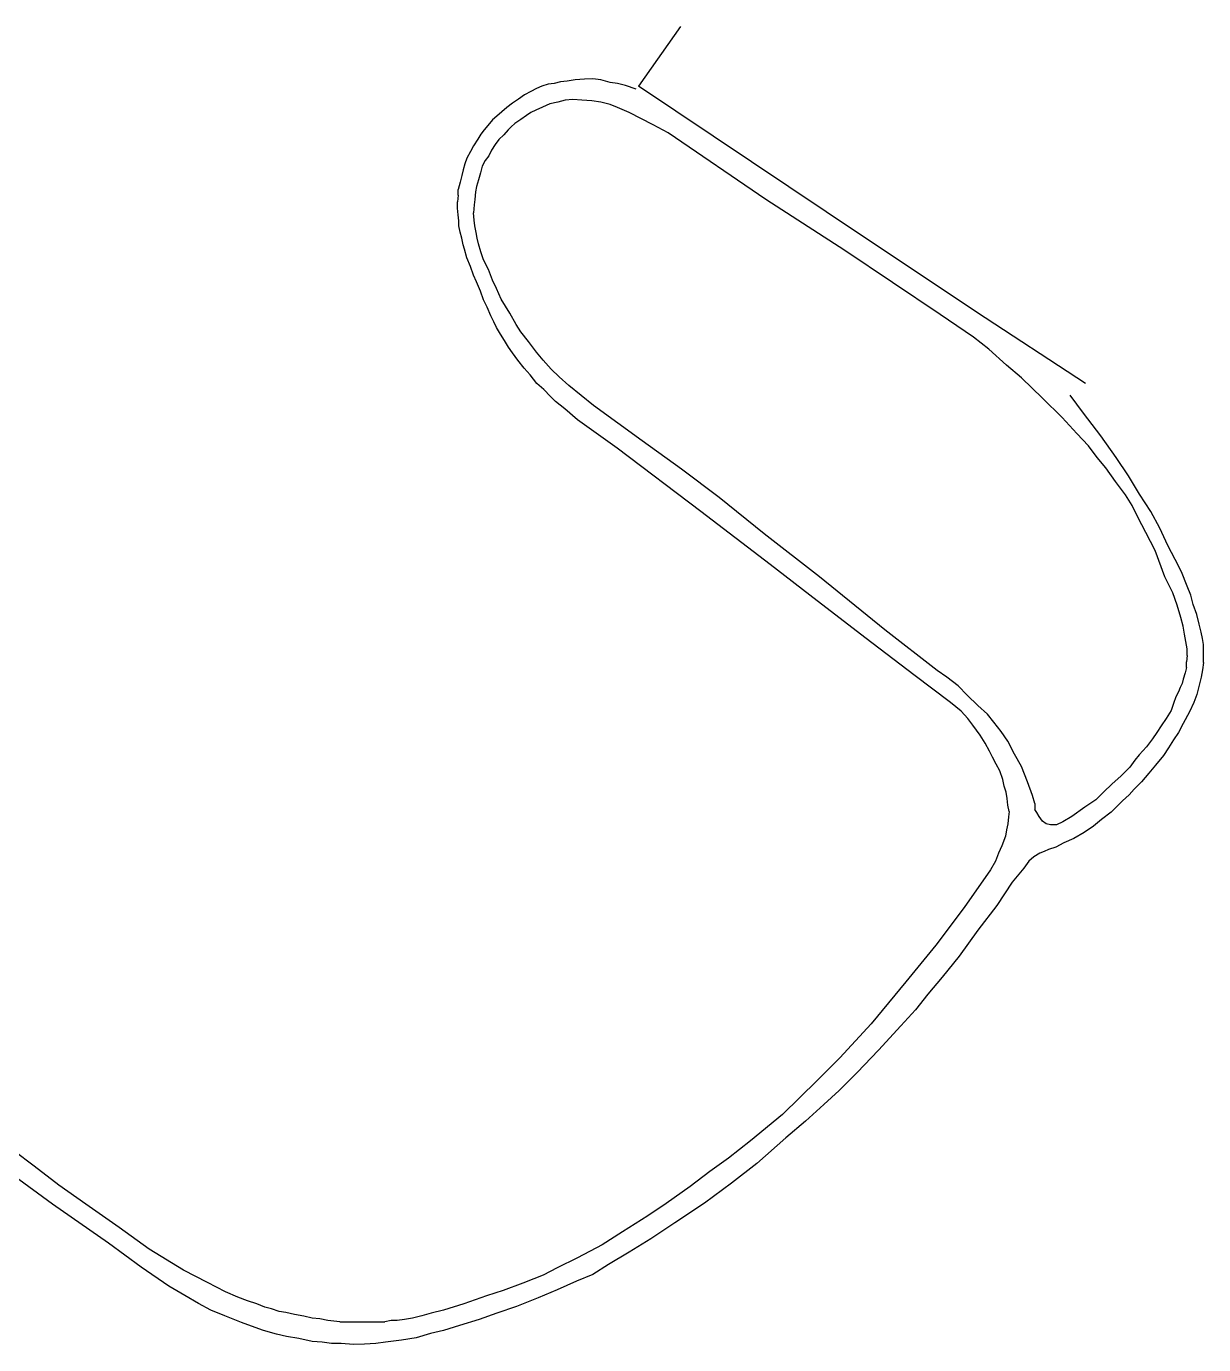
# Model space of a CAD drawing. Header units: millimetres. Extents: x 583 to 26013, y 350 to 21391.
# Drawn here: x 7869 to 8060.2, y 11169.8 to 11383.9 of the extents above; entities that cross this region are included whole.
import ezdxf

# ---------------------------------------------------------------- set-up
doc = ezdxf.new("R2010")
doc.units = ezdxf.units.MM
doc.layers.add('105-QUADRAS_ESTRADAS', color=80, linetype='Continuous')
doc.layers.add('110-CERCA_DE_ARAME', color=10, linetype='Continuous')

msp = doc.modelspace()

# ---------------------------------------------------------------- linework, layer by layer
at = {"layer": '105-QUADRAS_ESTRADAS', "color": 0, "linetype": 'Continuous'}
for p, q in [((7958.11551, 11375.20241), (7956.81551, 11375.00241)), ((7959.61551, 11375.30241), (7958.11551, 11375.20241)), ((7961.01551, 11375.40241), (7959.61551, 11375.30241)), ((7962.31551, 11375.20241), (7961.01551, 11375.40241)), ((7963.81551, 11374.80241), (7962.31551, 11375.20241)), ((7950.91551, 11373.30241), (7949.91551, 11372.80241)), ((7951.81551, 11373.80241), (7950.91551, 11373.30241)), ((7952.71551, 11374.20241), (7951.81551, 11373.80241)), ((7953.71551, 11374.50241), (7952.71551, 11374.20241)), ((7954.71551, 11374.60241), (7953.71551, 11374.50241)), ((7955.71551, 11374.90241), (7954.71551, 11374.60241)), ((7956.81551, 11375.00241), (7955.71551, 11374.90241)), ((7965.01551, 11374.60241), (7963.81551, 11374.80241)), ((7966.31551, 11374.30241), (7965.01551, 11374.60241)), ((7968.01551, 11373.70241), (7966.31551, 11374.30241)), ((7947.91551, 11371.40241), (7947.01551, 11370.70241)), ((7948.91551, 11372.10241), (7947.91551, 11371.40241)), ((7949.91551, 11372.80241), (7948.91551, 11372.10241)), ((7954.01551, 11371.30241), (7952.81551, 11370.80241)), ((7955.31551, 11371.60241), (7954.01551, 11371.30241)), ((7956.51551, 11371.90241), (7955.31551, 11371.60241)), ((7957.71551, 11372.00241), (7956.51551, 11371.90241)), ((7959.21551, 11371.90241), (7957.71551, 11372.00241)), ((7960.81551, 11371.80241), (7959.21551, 11371.90241)), ((7962.31551, 11371.60241), (7960.81551, 11371.80241)), ((7963.81551, 11371.20241), (7962.31551, 11371.60241)), ((7965.01551, 11370.70241), (7963.81551, 11371.20241)), ((7945.41551, 11369.30241), (7944.71551, 11368.70241)), ((7946.21551, 11370.00241), (7945.41551, 11369.30241)), ((7947.01551, 11370.70241), (7946.21551, 11370.00241)), ((7949.31551, 11368.80241), (7948.31551, 11368.10241)), ((7950.21551, 11369.40241), (7949.31551, 11368.80241)), ((7950.91551, 11369.90241), (7950.21551, 11369.40241)), ((7951.71551, 11370.30241), (7950.91551, 11369.90241)), ((7952.81551, 11370.80241), (7951.71551, 11370.30241)), ((7966.91551, 11369.90241), (7965.01551, 11370.70241)), ((7970.81551, 11367.90241), (7966.91551, 11369.90241)), ((7943.31551, 11367.10241), (7942.81551, 11366.40241)), ((7943.91551, 11367.80241), (7943.31551, 11367.10241)), ((7944.71551, 11368.70241), (7943.91551, 11367.80241)), ((7947.21551, 11367.10241), (7946.51551, 11366.30241)), ((7947.71551, 11367.60241), (7947.21551, 11367.10241)), ((7948.31551, 11368.10241), (7947.71551, 11367.60241)), ((7973.21551, 11366.60241), (7970.81551, 11367.90241)), ((7989.11551, 11355.80241), (7973.21551, 11366.60241)), ((7941.61551, 11364.50241), (7941.11551, 11363.60241)), ((7942.31551, 11365.60241), (7941.61551, 11364.50241)), ((7942.81551, 11366.40241), (7942.31551, 11365.60241)), ((7945.11551, 11364.70241), (7944.51551, 11363.80241)), ((7945.71551, 11365.50241), (7945.11551, 11364.70241)), ((7946.51551, 11366.30241), (7945.71551, 11365.50241)), ((7940.51551, 11362.50241), (7940.21551, 11361.60241)), ((7941.11551, 11363.60241), (7940.51551, 11362.50241)), ((7944.11551, 11362.90241), (7943.51551, 11362.10241)), ((7944.51551, 11363.80241), (7944.11551, 11362.90241)), ((7939.91551, 11360.60241), (7939.71551, 11359.70241)), ((7940.21551, 11361.60241), (7939.91551, 11360.60241)), ((7943.01551, 11361.20241), (7942.71551, 11360.10241)), ((7943.51551, 11362.10241), (7943.01551, 11361.20241)), ((7939.41551, 11358.60241), (7939.11551, 11357.40241)), ((7939.71551, 11359.70241), (7939.41551, 11358.60241)), ((7942.41551, 11359.00241), (7942.11551, 11357.90241)), ((7942.71551, 11360.10241), (7942.41551, 11359.00241)), ((7939.11551, 11356.50241), (7939.01551, 11355.40241)), ((7939.11551, 11356.50241), (7939.11551, 11357.40241)), ((7941.91551, 11357.00241), (7941.81551, 11355.80241)), ((7942.11551, 11357.90241), (7941.91551, 11357.00241)), ((7939.01551, 11354.40241), (7939.01551, 11355.40241)), ((7939.11551, 11353.30241), (7939.01551, 11354.40241)), ((7941.71551, 11354.90241), (7941.61551, 11353.60241)), ((7941.81551, 11355.80241), (7941.71551, 11354.90241)), ((8001.91551, 11347.50241), (7989.11551, 11355.80241)), ((7939.21551, 11352.30241), (7939.11551, 11353.30241)), ((7939.21551, 11351.50241), (7939.21551, 11352.30241)), ((7941.71551, 11352.40241), (7941.61551, 11353.60241)), ((7941.81551, 11351.50241), (7941.71551, 11352.40241)), ((7939.41551, 11350.50241), (7939.21551, 11351.50241)), ((7939.71551, 11349.50241), (7939.41551, 11350.50241)), ((7939.91551, 11348.40241), (7939.71551, 11349.50241)), ((7942.01551, 11350.40241), (7941.81551, 11351.50241)), ((7942.21551, 11349.50241), (7942.01551, 11350.40241)), ((7942.41551, 11348.60241), (7942.21551, 11349.50241)), ((7940.11551, 11347.70241), (7939.91551, 11348.40241)), ((7940.51551, 11346.30241), (7940.11551, 11347.70241)), ((7942.81551, 11347.30241), (7942.41551, 11348.60241)), ((7943.21551, 11346.00241), (7942.81551, 11347.30241)), ((8017.41551, 11337.10241), (8001.91551, 11347.50241)), ((7941.11551, 11344.90241), (7940.51551, 11346.30241)), ((7944.01551, 11344.40241), (7943.21551, 11346.00241)), ((7941.61551, 11343.50241), (7941.11551, 11344.90241)), ((7942.11551, 11342.40241), (7941.61551, 11343.50241)), ((7944.71551, 11342.70241), (7944.01551, 11344.40241)), ((7942.71551, 11340.90241), (7942.11551, 11342.40241)), ((7943.21551, 11339.50241), (7942.71551, 11340.90241)), ((7945.31551, 11341.30241), (7944.71551, 11342.70241)), ((7946.11551, 11339.60241), (7945.31551, 11341.30241)), ((7943.81551, 11338.30241), (7943.21551, 11339.50241)), ((7947.51551, 11337.30241), (7946.11551, 11339.60241)), ((7944.41551, 11336.90241), (7943.81551, 11338.30241)), ((7944.91551, 11335.90241), (7944.41551, 11336.90241)), ((7948.51551, 11335.50241), (7947.51551, 11337.30241)), ((8022.81551, 11333.40241), (8017.41551, 11337.10241)), ((7945.31551, 11335.00241), (7944.91551, 11335.90241)), ((7946.01551, 11333.90241), (7945.31551, 11335.00241)), ((7949.31551, 11334.30241), (7948.51551, 11335.50241)), ((7946.61551, 11332.90241), (7946.01551, 11333.90241)), ((7947.31551, 11331.80241), (7946.61551, 11332.90241)), ((7950.51551, 11332.70241), (7949.31551, 11334.30241)), ((7951.81551, 11331.00241), (7950.51551, 11332.70241)), ((8025.31551, 11331.50241), (8022.81551, 11333.40241)), ((7947.91551, 11330.90241), (7947.31551, 11331.80241)), ((7948.81551, 11329.70241), (7947.91551, 11330.90241)), ((7952.91551, 11329.70241), (7951.81551, 11331.00241)), ((8028.21551, 11328.90241), (8025.31551, 11331.50241)), ((7949.81551, 11328.40241), (7948.81551, 11329.70241)), ((7950.81551, 11327.30241), (7949.81551, 11328.40241)), ((7954.21551, 11328.20241), (7952.91551, 11329.70241)), ((7955.51551, 11327.00241), (7954.21551, 11328.20241)), ((8030.61551, 11326.80241), (8028.21551, 11328.90241)), ((7951.91551, 11325.90241), (7950.81551, 11327.30241)), ((7953.01551, 11324.90241), (7951.91551, 11325.90241)), ((7957.11551, 11325.60241), (7955.51551, 11327.00241)), ((8034.01551, 11323.50241), (8030.61551, 11326.80241)), ((7954.11551, 11323.80241), (7953.01551, 11324.90241)), ((7954.91551, 11323.00241), (7954.11551, 11323.80241)), ((7961.11551, 11322.30241), (7957.11551, 11325.60241)), ((8040.71551, 11321.10241), (8038.51551, 11324.00241)), ((7956.41551, 11321.80241), (7954.91551, 11323.00241)), ((7958.51551, 11320.00241), (7956.41551, 11321.80241)), ((7969.01551, 11316.60241), (7961.11551, 11322.30241)), ((8037.21551, 11320.40241), (8034.01551, 11323.50241)), ((7964.91551, 11315.40241), (7958.51551, 11320.00241)), ((8039.61551, 11317.80241), (8037.21551, 11320.40241)), ((8043.51551, 11317.40241), (8040.71551, 11321.10241)), ((8041.51551, 11315.80241), (8039.61551, 11317.80241)), ((8046.01551, 11313.90241), (8043.51551, 11317.40241)), ((7978.51551, 11305.10241), (7964.91551, 11315.40241)), ((7975.41551, 11312.00241), (7969.01551, 11316.60241)), ((8042.91551, 11313.90241), (8041.51551, 11315.80241)), ((8044.31551, 11312.20241), (8042.91551, 11313.90241)), ((8048.01551, 11310.90241), (8046.01551, 11313.90241)), ((7981.51551, 11307.40241), (7975.41551, 11312.00241)), ((8045.91551, 11310.00241), (8044.31551, 11312.20241)), ((8047.51551, 11307.80241), (8045.91551, 11310.00241)), ((8049.81551, 11307.90241), (8048.01551, 11310.90241)), ((7988.81551, 11301.50241), (7981.51551, 11307.40241)), ((8048.61551, 11306.10241), (8047.51551, 11307.80241)), ((8051.61551, 11305.10241), (8049.81551, 11307.90241)), ((7989.81551, 11296.50241), (7978.51551, 11305.10241)), ((8049.51551, 11304.20241), (8048.61551, 11306.10241)), ((8053.11551, 11302.40241), (8051.61551, 11305.10241)), ((8050.81551, 11301.70241), (8049.51551, 11304.20241)), ((8054.41551, 11299.60241), (8053.11551, 11302.40241)), ((7997.81551, 11294.50241), (7988.81551, 11301.50241)), ((8052.31551, 11298.80241), (8050.81551, 11301.70241)), ((8053.91551, 11294.50241), (8052.31551, 11298.80241)), ((8055.61551, 11297.30241), (8054.41551, 11299.60241)), ((7997.41551, 11290.60241), (7989.81551, 11296.50241)), ((8056.61551, 11295.30241), (8055.61551, 11297.30241)), ((8008.41551, 11285.90241), (7997.81551, 11294.50241)), ((8055.21551, 11291.90241), (8053.91551, 11294.50241)), ((8057.51551, 11293.00241), (8056.61551, 11295.30241)), ((8055.91551, 11289.90241), (8055.21551, 11291.90241)), ((8058.11551, 11291.50241), (8057.51551, 11293.00241)), ((8005.41551, 11284.50241), (7997.41551, 11290.60241)), ((8056.51551, 11287.90241), (8055.91551, 11289.90241)), ((8058.51551, 11290.00241), (8058.11551, 11291.50241)), ((8059.11551, 11288.40241), (8058.51551, 11290.00241)), ((8056.91551, 11286.50241), (8056.51551, 11287.90241)), ((8059.51551, 11286.80241), (8059.11551, 11288.40241)), ((8016.91551, 11279.30241), (8008.41551, 11285.90241)), ((8057.11551, 11285.20241), (8056.91551, 11286.50241)), ((8059.81551, 11285.50241), (8059.51551, 11286.80241)), ((8060.01551, 11284.50241), (8059.81551, 11285.50241)), ((8013.11551, 11278.60241), (8005.41551, 11284.50241)), ((8057.31551, 11284.00241), (8057.11551, 11285.20241)), ((8057.51551, 11282.80241), (8057.31551, 11284.00241)), ((8060.21551, 11283.50241), (8060.01551, 11284.50241)), ((8060.21551, 11280.60241), (8060.21551, 11283.50241)), ((8057.51551, 11281.70241), (8057.41551, 11280.70241)), ((8057.51551, 11281.70241), (8057.51551, 11282.80241)), ((8018.51551, 11278.20241), (8016.91551, 11279.30241)), ((8057.21551, 11278.90241), (8056.91551, 11277.90241)), ((8057.41551, 11279.80241), (8057.21551, 11278.90241)), ((8057.41551, 11279.80241), (8057.41551, 11280.70241)), ((8060.01551, 11279.40241), (8059.81551, 11278.20241)), ((8060.21551, 11280.60241), (8060.01551, 11279.40241)), ((8019.11551, 11274.10241), (8013.11551, 11278.60241)), ((8020.31551, 11276.80241), (8018.51551, 11278.20241)), ((8021.81551, 11275.30241), (8020.31551, 11276.80241)), ((8056.71551, 11277.20241), (8056.41551, 11276.50241)), ((8056.91551, 11277.90241), (8056.71551, 11277.20241)), ((8059.51551, 11276.90241), (8059.11551, 11275.40241)), ((8059.81551, 11278.20241), (8059.51551, 11276.90241)), ((8023.51551, 11273.60241), (8021.81551, 11275.30241)), ((8055.71551, 11275.00241), (8055.31551, 11273.90241)), ((8056.11551, 11275.80241), (8055.71551, 11275.00241)), ((8056.41551, 11276.50241), (8056.11551, 11275.80241)), ((8059.11551, 11275.40241), (8058.61551, 11274.10241)), ((8020.81551, 11272.70241), (8019.11551, 11274.10241)), ((8021.91551, 11271.50241), (8020.81551, 11272.70241)), ((8025.11551, 11272.20241), (8023.51551, 11273.60241)), ((8054.91551, 11272.80241), (8054.11551, 11271.50241)), ((8055.31551, 11273.90241), (8054.91551, 11272.80241)), ((8057.91551, 11272.60241), (8056.91551, 11270.70241)), ((8058.61551, 11274.10241), (8057.91551, 11272.60241)), ((8022.71551, 11270.40241), (8021.91551, 11271.50241)), ((8023.91551, 11268.80241), (8022.71551, 11270.40241)), ((8026.11551, 11270.90241), (8025.11551, 11272.20241)), ((8027.31551, 11269.40241), (8026.11551, 11270.90241)), ((8053.31551, 11270.30241), (8052.61551, 11269.20241)), ((8054.11551, 11271.50241), (8053.31551, 11270.30241)), ((8056.91551, 11270.70241), (8056.11551, 11269.20241)), ((8024.71551, 11267.50241), (8023.91551, 11268.80241)), ((8028.41551, 11267.80241), (8027.31551, 11269.40241)), ((8051.91551, 11268.20241), (8050.91551, 11266.90241)), ((8052.61551, 11269.20241), (8051.91551, 11268.20241)), ((8056.11551, 11269.20241), (8055.31551, 11268.00241)), ((8025.41551, 11266.20241), (8024.71551, 11267.50241)), ((8025.91551, 11265.20241), (8025.41551, 11266.20241)), ((8029.51551, 11265.70241), (8028.41551, 11267.80241)), ((8050.91551, 11266.90241), (8049.71551, 11265.60241)), ((8054.51551, 11266.70241), (8053.71551, 11265.50241)), ((8055.31551, 11268.00241), (8054.51551, 11266.70241)), ((8026.51551, 11264.10241), (8025.91551, 11265.20241)), ((8027.11551, 11263.00241), (8026.51551, 11264.10241)), ((8030.61551, 11263.70241), (8029.51551, 11265.70241)), ((8049.01551, 11264.70241), (8048.21551, 11263.60241)), ((8049.71551, 11265.60241), (8049.01551, 11264.70241)), ((8052.41551, 11263.90241), (8051.31551, 11262.60241)), ((8053.71551, 11265.50241), (8052.41551, 11263.90241)), ((8027.61551, 11261.60241), (8027.11551, 11263.00241)), ((8031.61551, 11261.20241), (8030.61551, 11263.70241)), ((8046.81551, 11262.20241), (8045.31551, 11260.80241)), ((8048.21551, 11263.60241), (8046.81551, 11262.20241)), ((8051.31551, 11262.60241), (8050.11551, 11261.20241)), ((8027.81551, 11260.50241), (8027.61551, 11261.60241)), ((8028.11551, 11259.50241), (8027.81551, 11260.50241)), ((8032.41551, 11259.00241), (8031.61551, 11261.20241)), ((8044.01551, 11259.60241), (8042.71551, 11258.30241)), ((8045.31551, 11260.80241), (8044.01551, 11259.60241)), ((8048.91551, 11260.00241), (8048.11551, 11259.10241)), ((8050.11551, 11261.20241), (8048.91551, 11260.00241)), ((8028.31551, 11258.50241), (8028.11551, 11259.50241)), ((8028.41551, 11257.40241), (8028.31551, 11258.50241)), ((8028.61551, 11256.40241), (8028.41551, 11257.40241)), ((8032.81551, 11257.70241), (8032.41551, 11259.00241)), ((8032.81551, 11257.70241), (8032.81551, 11256.70241)), ((8042.71551, 11258.30241), (8040.91551, 11257.10241)), ((8047.01551, 11258.10241), (8045.21551, 11256.30241)), ((8048.11551, 11259.10241), (8047.01551, 11258.10241)), ((8028.51551, 11255.50241), (8028.41551, 11254.40241)), ((8028.61551, 11256.40241), (8028.51551, 11255.50241)), ((8033.11551, 11256.20241), (8032.81551, 11256.70241)), ((8033.51551, 11255.60241), (8033.11551, 11256.20241)), ((8034.01551, 11254.80241), (8033.51551, 11255.60241)), ((8038.81551, 11255.60241), (8037.31551, 11254.70241)), ((8040.91551, 11257.10241), (8038.81551, 11255.60241)), ((8045.21551, 11256.30241), (8043.61551, 11255.10241)), ((8028.21551, 11253.40241), (8028.01551, 11252.40241)), ((8028.41551, 11254.40241), (8028.21551, 11253.40241)), ((8034.61551, 11254.40241), (8034.01551, 11254.80241)), ((8035.31551, 11254.20241), (8034.61551, 11254.40241)), ((8036.31551, 11254.20241), (8035.31551, 11254.20241)), ((8037.31551, 11254.70241), (8036.31551, 11254.20241)), ((8042.31551, 11254.00241), (8040.81551, 11253.00241)), ((8043.61551, 11255.10241), (8042.31551, 11254.00241)), ((8028.01551, 11252.40241), (8027.41551, 11250.80241)), ((8037.51551, 11251.30241), (8036.21551, 11250.60241)), ((8039.11551, 11252.00241), (8037.51551, 11251.30241)), ((8040.81551, 11253.00241), (8039.11551, 11252.00241)), ((8026.91551, 11249.60241), (8026.41551, 11248.30241)), ((8027.41551, 11250.80241), (8026.91551, 11249.60241)), ((8032.61551, 11249.00241), (8031.81551, 11248.30241)), ((8033.61551, 11249.60241), (8032.61551, 11249.00241)), ((8034.31551, 11249.90241), (8033.61551, 11249.60241)), ((8035.01551, 11250.20241), (8034.31551, 11249.90241)), ((8036.21551, 11250.60241), (8035.01551, 11250.20241)), ((8025.61551, 11246.90241), (8021.31551, 11240.80241)), ((8026.41551, 11248.30241), (8025.61551, 11246.90241)), ((8031.01551, 11247.20241), (8029.11551, 11244.90241)), ((8031.81551, 11248.30241), (8031.01551, 11247.20241)), ((8029.11551, 11244.90241), (8026.61551, 11241.10241)), ((8021.31551, 11240.80241), (8016.71551, 11234.70241)), ((8026.61551, 11241.10241), (8023.51551, 11237.10241)), ((8023.51551, 11237.10241), (8020.51551, 11232.90241)), ((8016.71551, 11234.70241), (8011.81551, 11228.70241)), ((8020.51551, 11232.90241), (8017.71551, 11229.50241)), ((8011.81551, 11228.70241), (8006.21551, 11221.90241)), ((8017.71551, 11229.50241), (8015.41551, 11226.70241)), ((8015.41551, 11226.70241), (8013.41551, 11224.20241)), ((8013.41551, 11224.20241), (8011.01551, 11221.60241)), ((8006.21551, 11221.90241), (8001.11551, 11216.40241)), ((8011.01551, 11221.60241), (8007.41551, 11217.60241)), ((8007.41551, 11217.60241), (8003.91551, 11214.00241)), ((8001.11551, 11216.40241), (7997.41551, 11212.70241)), ((7997.41551, 11212.70241), (7991.81551, 11207.20241)), ((8003.91551, 11214.00241), (8001.01551, 11211.10241)), ((8001.01551, 11211.10241), (7998.51551, 11208.80241)), ((7998.51551, 11208.80241), (7995.51551, 11206.10241)), ((7991.81551, 11207.20241), (7986.61551, 11202.90241)), ((7995.51551, 11206.10241), (7992.31551, 11203.40241)), ((7986.61551, 11202.90241), (7983.01551, 11200.10241)), ((7992.31551, 11203.40241), (7987.61551, 11199.20241)), ((7870.21551, 11198.80241), (7866.91551, 11201.30241)), ((7983.01551, 11200.10241), (7980.01551, 11197.90241)), ((7874.21551, 11195.70241), (7870.21551, 11198.80241)), ((7980.01551, 11197.90241), (7976.81551, 11195.50241)), ((7987.61551, 11199.20241), (7983.51551, 11196.00241)), ((7873.21551, 11192.60241), (7866.91551, 11197.20241)), ((7878.61551, 11192.60241), (7874.21551, 11195.70241)), ((7976.81551, 11195.50241), (7972.91551, 11192.70241)), ((7983.51551, 11196.00241), (7979.11551, 11192.80241)), ((7882.31551, 11186.30241), (7873.21551, 11192.60241)), ((7884.01551, 11188.80241), (7878.61551, 11192.60241)), ((7972.91551, 11192.70241), (7969.91551, 11190.70241)), ((7979.11551, 11192.80241), (7974.31551, 11189.60241)), ((7969.91551, 11190.70241), (7965.81551, 11188.10241)), ((7974.31551, 11189.60241), (7970.41551, 11187.00241)), ((7888.91551, 11185.30241), (7884.01551, 11188.80241)), ((7965.81551, 11188.10241), (7962.51551, 11186.00241)), ((7970.41551, 11187.00241), (7966.91551, 11184.80241)), ((7887.61551, 11182.40241), (7882.31551, 11186.30241)), ((7894.51551, 11181.90241), (7888.91551, 11185.30241)), ((7962.51551, 11186.00241), (7958.51551, 11183.90241)), ((7966.91551, 11184.80241), (7963.51551, 11182.80241)), ((7958.51551, 11183.90241), (7955.21551, 11182.30241)), ((7963.51551, 11182.80241), (7961.01551, 11181.20241)), ((7892.11551, 11179.30241), (7887.61551, 11182.40241)), ((7898.41551, 11179.90241), (7894.51551, 11181.90241)), ((7951.41551, 11180.50241), (7949.61551, 11179.80241)), ((7952.91551, 11181.10241), (7951.41551, 11180.50241)), ((7955.21551, 11182.30241), (7952.91551, 11181.10241)), ((7961.01551, 11181.20241), (7958.31551, 11180.10241)), ((7894.71551, 11177.80241), (7892.11551, 11179.30241)), ((7901.31551, 11178.40241), (7898.41551, 11179.90241)), ((7903.31551, 11177.50241), (7901.31551, 11178.40241)), ((7946.41551, 11178.60241), (7943.71551, 11177.70241)), ((7949.61551, 11179.80241), (7946.41551, 11178.60241)), ((7955.21551, 11178.70241), (7952.11551, 11177.40241)), ((7958.31551, 11180.10241), (7955.21551, 11178.70241)), ((7896.91551, 11176.50241), (7894.71551, 11177.80241)), ((7898.91551, 11175.40241), (7896.91551, 11176.50241)), ((7904.91551, 11176.90241), (7903.31551, 11177.50241)), ((7906.41551, 11176.40241), (7904.91551, 11176.90241)), ((7907.71551, 11175.90241), (7906.41551, 11176.40241)), ((7940.01551, 11176.40241), (7936.71551, 11175.40241)), ((7943.71551, 11177.70241), (7940.01551, 11176.40241)), ((7952.11551, 11177.40241), (7948.61551, 11176.00241)), ((7901.21551, 11174.50241), (7898.91551, 11175.40241)), ((7903.91551, 11173.40241), (7901.21551, 11174.50241)), ((7908.81551, 11175.60241), (7907.71551, 11175.90241)), ((7910.01551, 11175.20241), (7908.81551, 11175.60241)), ((7911.11551, 11175.00241), (7910.01551, 11175.20241)), ((7912.51551, 11174.70241), (7911.11551, 11175.00241)), ((7914.01551, 11174.40241), (7912.51551, 11174.70241)), ((7915.41551, 11174.10241), (7914.01551, 11174.40241)), ((7916.61551, 11174.00241), (7915.41551, 11174.10241)), ((7917.91551, 11173.70241), (7916.61551, 11174.00241)), ((7930.41551, 11173.90241), (7929.21551, 11173.70241)), ((7931.71551, 11174.10241), (7930.41551, 11173.90241)), ((7933.21551, 11174.50241), (7931.71551, 11174.10241)), ((7934.71551, 11174.90241), (7933.21551, 11174.50241)), ((7936.71551, 11175.40241), (7934.71551, 11174.90241)), ((7942.51551, 11173.90241), (7939.31551, 11172.90241)), ((7945.41551, 11174.90241), (7942.51551, 11173.90241)), ((7948.61551, 11176.00241), (7945.41551, 11174.90241)), ((7905.51551, 11172.80241), (7903.91551, 11173.40241)), ((7907.51551, 11172.10241), (7905.51551, 11172.80241)), ((7909.61551, 11171.50241), (7907.51551, 11172.10241)), ((7918.91551, 11173.60241), (7917.91551, 11173.70241)), ((7919.91551, 11173.50241), (7918.91551, 11173.60241)), ((7919.91551, 11173.50241), (7927.21551, 11173.50241)), ((7928.21551, 11173.70241), (7927.21551, 11173.50241)), ((7929.21551, 11173.70241), (7928.21551, 11173.70241)), ((7936.71551, 11172.10241), (7934.61551, 11171.60241)), ((7939.31551, 11172.90241), (7936.71551, 11172.10241)), ((7911.21551, 11171.10241), (7909.61551, 11171.50241)), ((7913.21551, 11170.80241), (7911.21551, 11171.10241)), ((7915.41551, 11170.30241), (7913.21551, 11170.80241)), ((7917.01551, 11170.20241), (7915.41551, 11170.30241)), ((7918.51551, 11170.00241), (7917.01551, 11170.20241)), ((7920.11551, 11170.00241), (7918.51551, 11170.00241)), ((7922.11551, 11169.80241), (7920.11551, 11170.00241)), ((7923.91551, 11169.90241), (7922.11551, 11169.80241)), ((7925.71551, 11170.00241), (7923.91551, 11169.90241)), ((7927.31551, 11170.20241), (7925.71551, 11170.00241)), ((7929.91551, 11170.50241), (7927.31551, 11170.20241)), ((7932.31551, 11170.90241), (7929.91551, 11170.50241)), ((7934.61551, 11171.60241), (7932.31551, 11170.90241))]:
    msp.add_line(p, q, dxfattribs=at)
at = {"layer": '110-CERCA_DE_ARAME', "color": 0, "linetype": 'Continuous'}
for p, q in [((7975.21551, 11383.90241), (7968.41551, 11374.20241)), ((7998.91551, 11353.80241), (7968.41551, 11374.20241)), ((8023.31551, 11337.50241), (7998.91551, 11353.80241)), ((8041.01551, 11325.90241), (8023.31551, 11337.50241))]:
    msp.add_line(p, q, dxfattribs=at)

doc.saveas('drawing.dxf')
